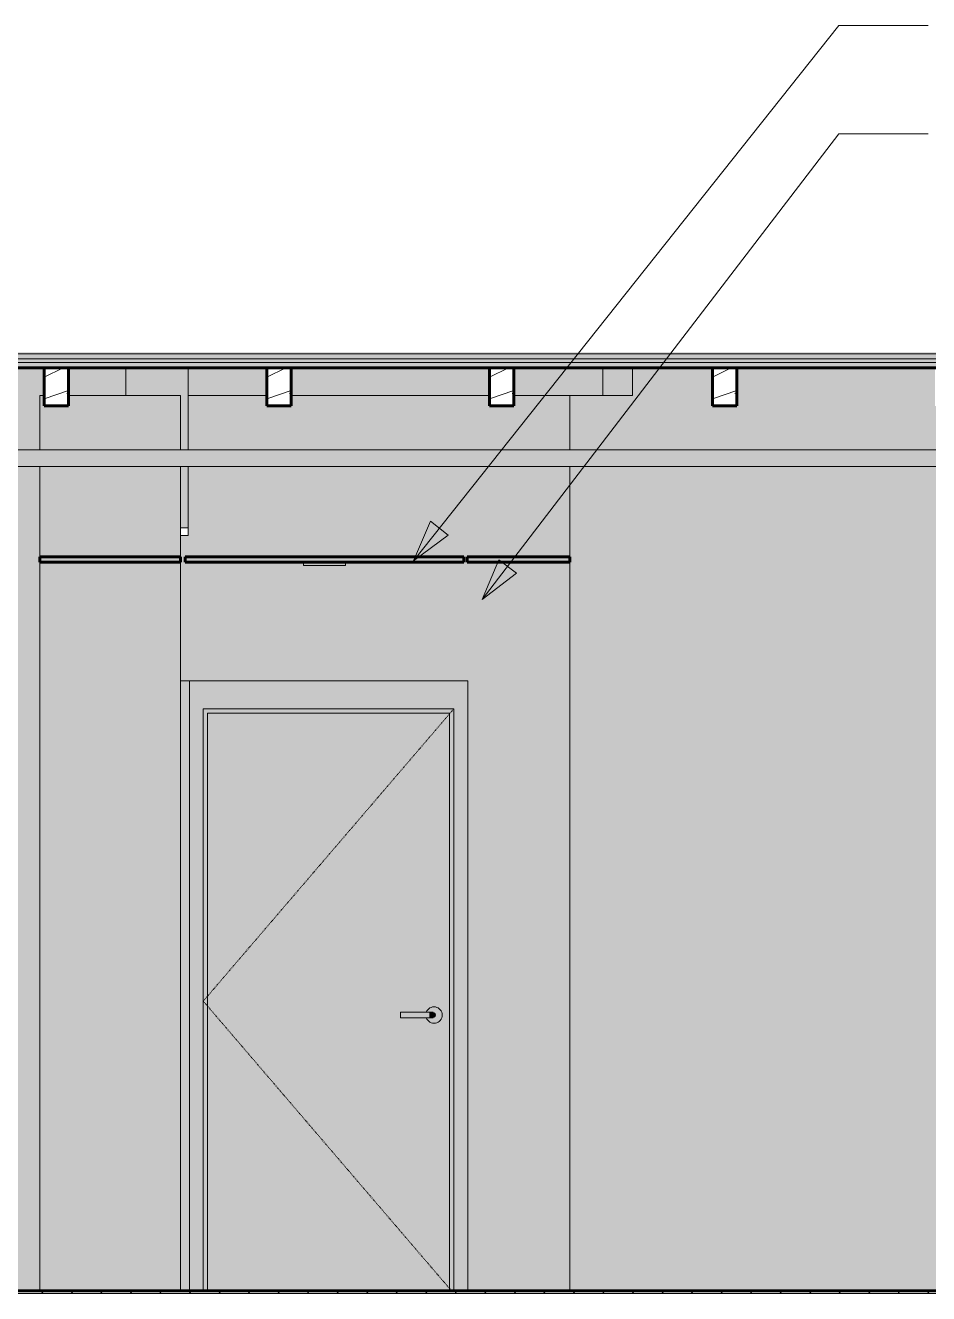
# Model space of a CAD drawing. Header units: inches. Extents: x -3547 to 717, y -19 to 229.
# Drawn here: x -1930.6 to -1800.9, y 0 to 182.2 of the extents above; entities that cross this region are included whole.
import ezdxf

# ---------------------------------------------------------------- set-up
doc = ezdxf.new("R2010")
doc.units = ezdxf.units.IN
doc.header["$MEASUREMENT"] = 0
doc.linetypes.add('Dash 1_16_', pattern=[0.125, 0.0625, -0.0625])
doc.linetypes.add('Grid Line 1_2_', pattern=[0.875, 0.5, -0.125, 0.125, -0.125])
for name, color, linetype, lineweight in [('0-2', 250, 'Continuous', 9), ('0-3', 50, 'Continuous', 5), ('A-CLNG', 13, 'Continuous', 18), ('A-CLNG-1', 7, 'Continuous', 18), ('A-CLNG-3', 13, 'Continuous', 60), ('A-DOOR', 31, 'Continuous', 18), ('A-DOOR-1', 31, 'Dash 1_16_', 9), ('A-DOOR-2', 31, 'Continuous', 9), ('A-DOOR-FRAM', 31, 'Continuous', 9), ('A-DOOR-FRAM-1', 31, 'Continuous', 18), ('A-FLOR-1', 31, 'Continuous', 5), ('A-FLOR-2', 8, 'Continuous', 5), ('A-FLOR-3', 7, 'Continuous', 18), ('A-FLOR-4', 10, 'Continuous', 60), ('A-FLOR-LEVL-1', 51, 'Grid Line 1_2_', 9), ('A-FLOR-MCUT-1', 7, 'Continuous', 18), ('A-FLOR-PATT-1', 250, 'Continuous', 9), ('A-FLOR-PATT-2', 253, 'Continuous', 9), ('E-LITE-EQPM', 33, 'Continuous', 9), ('G-ANNO-TEXT', 231, 'Continuous', 9), ('I-WALL', 2, 'Continuous', 18), ('I-WALL-1', 2, 'Continuous', 5), ('P-PIPE', 3, 'Continuous', 9), ('P-PIPE-1', 3, 'Continuous', 5), ('S-BEAM', 12, 'Continuous', 9), ('S-BEAM-2', 10, 'Continuous', 60)]:
    doc.layers.add(name, color=color, linetype=linetype, lineweight=lineweight)
pattern_1 = [(0, (3065.518, 0), (7.68, 1.92), [0.634, -5.126, 0.634, -5.126, -30.72]), (0, (3065.518, 0), (7.68, 1.92), [-11.52, 0.634, -10.886, 0.634, -5.126, -13.44]), (0, (3065.518, 0), (7.68, 1.92), [-28.8, 0.634, -3.206, 0.634, -8.966]), (120, (3068.398, 0.96), (-5.502769, 5.691075), [0.634, -5.126, 0.634, -5.126, -30.72]), (120, (3068.398, 0.96), (-5.502769, 5.691075), [-11.52, 0.634, -10.886, 0.634, -5.126, -13.44]), (120, (3068.398, 0.96), (-5.502769, 5.691075), [-28.8, 0.634, -3.206, 0.634, -8.966]), (240, (3069.358, 4.8), (-2.177231, -7.611075), [0.634, -5.126, 0.634, -5.126, -30.72]), (240, (3069.358, 4.8), (-2.177231, -7.611075), [-11.52, 0.634, -10.886, 0.634, -5.126, -13.44]), (240, (3069.358, 4.8), (-2.177231, -7.611075), [-28.8, 0.634, -3.206, 0.634, -8.966])]
pattern_2 = [(0, (3065.518, 0), (0, 2.399), []), (315, (3065.518, 0), (2.398506, 0), [3.393, -3.393]), (45, (3065.518, 0), (2.398506, 0), [3.393, -3.393])]
pattern_3 = [(216.87, (3068.716, 7.997), (23.9897714, 15.993643), [3.998, -35.986]), (206.565, (3073.514, 5.598), (-7.99708, -7.99662), [8.941, -8.941]), (198.435, (3073.514, 1.599), (-15.993845, -7.997098), [5.058, -20.23])]

# ---------------------------------------------------------------- blocks, each defined once
blk = doc.blocks.new('CTR - 1st Phase - Shell_rvt-2-INTERIOR ELEVATION - CORRIDOR WEST _103_W_ - 1ST FLOOR - WEST WALL')
at = {"layer": 'A-FLOR-1'}
h = blk.add_hatch(color=256, dxfattribs=at)
h.paths.add_polyline_path([(2641.44, 110), (2705.87, 110), (2705.87, 118.81), (2641.44, 118.81), (2641.44, 118.33)], flags=0)
h.paths.add_polyline_path([(2740.05, 110), (2740.05, 118.81), (2738.99, 118.81), (2738.99, 110)], flags=0)
h.paths.add_polyline_path([(2670.13, 121.19), (2705.87, 121.19), (2705.87, 133), (2690.87, 133), (2690.87, 127.5), (2687.37, 127.5), (2687.37, 133), (2658.87, 133), (2658.87, 127.5), (2655.37, 127.5), (2655.37, 133), (2641.44, 133), (2641.44, 121.19), (2666.11, 121.19)], flags=0)
h.paths.add_polyline_path([(2738.99, 121.19), (2740.05, 121.19), (2740.05, 133), (2731.11, 133), (2731.11, 129), (2738.99, 129), (2738.99, 122.55)], flags=0)
h = blk.add_hatch(color=256, dxfattribs=at)
h.paths.add_polyline_path([(2740.05, 129), (2751.37, 129), (2751.37, 133), (2740.05, 133)], flags=0)
h.paths.add_polyline_path([(2783.37, 129), (2783.37, 133), (2754.87, 133), (2754.87, 129), (2780.95, 129)], flags=0)
h.paths.add_polyline_path([(2786.87, 129), (2799.64, 129), (2799.64, 133), (2786.87, 133), (2786.87, 131.75)], flags=0)
h = blk.add_hatch(color=256, dxfattribs=at)
h.paths.add_polyline_path([(3067.15, 129), (3071.37, 129), (3071.37, 133), (3067.15, 133), (3067.15, 132.59)], flags=0)
h.paths.add_polyline_path([(2803.9, 129), (2803.9, 133), (2799.64, 133), (2799.64, 129)], flags=0)
at = {"layer": 'A-FLOR-2'}
blk.add_hatch(color=256, dxfattribs=at).paths.add_polyline_path([(3466.77, 133.75), (3481.17, 133.75), (3481.17, 134.25), (2468.96, 134.24), (2468.96, 133.75), (3450.67, 133.75)], flags=0)
at = {"layer": 'A-FLOR-PATT-1'}
h = blk.add_hatch(dxfattribs=at)
h.set_pattern_fill('FP_9', color=256, style=0, pattern_type=2)
h.set_pattern_definition(pattern_2)
h.paths.add_polyline_path([(3466.77, 135), (3481.17, 135), (3481.17, 135.23), (2468.96, 135.23), (2468.96, 135), (3450.67, 135)], flags=0)
h = blk.add_hatch(dxfattribs=at)
h.set_pattern_fill('FP_9', color=256, style=0, pattern_type=2)
h.set_pattern_definition(pattern_2)
h.paths.add_polyline_path([(2795.4, 133), (3481.17, 133), (3481.17, 133.75), (2468.96, 133.75), (2468.96, 133), (2794.9, 133)], flags=0)
h = blk.add_hatch(dxfattribs=at)
h.set_pattern_fill('FP_10', color=256, style=0, pattern_type=2)
h.set_pattern_definition([(135, (3065.518, 0), (-2.12132, -2.12132), [])])
h.paths.add_polyline_path([(3434.58, 0), (3480.05, 0), (3480.05, 0.37), (2468.96, 0.37), (2468.96, 0), (3420.01, 0)], flags=0)
at = {"layer": 'A-FLOR-PATT-2'}
h = blk.add_hatch(dxfattribs=at)
h.set_pattern_fill('FP_8', color=256, style=0, pattern_type=2)
h.set_pattern_definition(pattern_1)
h.paths.add_polyline_path([(3481.17, 134.25), (3481.17, 135), (2468.96, 135), (2468.96, 134.25), (3466.77, 134.25)], flags=0)
h = blk.add_hatch(dxfattribs=at)
h.set_pattern_fill('FP_8', color=256, style=0, pattern_type=2)
h.set_pattern_definition(pattern_1)
h.paths.add_polyline_path([(2887.39, -0.02), (3498.95, -0.02), (3498.95, 0), (2468.96, 0), (2468.96, -0.02), (2855.21, -0.02)], flags=0)
at = {"layer": 'A-CLNG-1'}
for p, q in [((2738.99, 110), (2740.05, 110)), ((2740.05, 108.87), (2740.05, 110)), ((2740.05, 108.87), (2738.99, 108.87))]:
    blk.add_line(p, q, dxfattribs=at)
at = {"layer": 'A-FLOR-3'}
for p, q in [((2740.05, 121.19), (2740.05, 133)), ((2799.64, 133), (2799.64, 129)), ((2740.05, 110), (2740.05, 118.81)), ((2740.05, 110), (2738.99, 110))]:
    blk.add_line(p, q, dxfattribs=at)
at = {"layer": 'A-FLOR-4'}
for p, q in [((2468.96, 133), (3481.17, 133)), ((3498.95, 0.37), (2468.96, 0.37))]:
    blk.add_line(p, q, dxfattribs=at)
at = {"layer": 'A-FLOR-MCUT-1'}
for p, q in [((3481.17, 135), (2468.96, 135)), ((3481.17, 134.25), (2468.96, 134.25)), ((3481.17, 133.75), (2468.96, 133.75)), ((3498.95, 0), (2468.96, 0))]:
    blk.add_line(p, q, dxfattribs=at)
blk = doc.blocks.new('LVL-Laminated Veneer Lumber - 4X6 S_ PINE - NO_ 1-V43-INTERIOR ELEVATION - CORRIDOR WEST _103_W_ - 1ST FLOOR - WEST WALL')
at = {"layer": 'S-BEAM'}
h = blk.add_hatch(dxfattribs=at)
h.set_pattern_fill('FP_11', color=256, style=0, pattern_type=2)
h.set_pattern_definition(pattern_3)
h.paths.add_polyline_path([(2818.87, 127.5), (2818.87, 133), (2815.37, 133), (2815.37, 127.5)], flags=0)
at = {"layer": 'S-BEAM-2'}
for p, q in [((2818.87, 133), (2815.37, 133)), ((2815.37, 133), (2815.37, 127.5)), ((2818.87, 127.5), (2818.87, 133)), ((2815.37, 127.5), (2818.87, 127.5))]:
    blk.add_line(p, q, dxfattribs=at)
blk = doc.blocks.new('LVL-Laminated Veneer Lumber - 4X6 S_ PINE - NO_ 1-V44-INTERIOR ELEVATION - CORRIDOR WEST _103_W_ - 1ST FLOOR - WEST WALL')
at = {"layer": 'S-BEAM'}
h = blk.add_hatch(dxfattribs=at)
h.set_pattern_fill('FP_11', color=256, style=0, pattern_type=2)
h.set_pattern_definition(pattern_3)
h.paths.add_polyline_path([(2786.87, 127.5), (2786.87, 133), (2783.37, 133), (2783.37, 127.5)], flags=0)
at = {"layer": 'S-BEAM-2'}
for p, q in [((2786.87, 133), (2783.37, 133)), ((2783.37, 133), (2783.37, 127.5)), ((2786.87, 127.5), (2786.87, 133)), ((2783.37, 127.5), (2786.87, 127.5))]:
    blk.add_line(p, q, dxfattribs=at)
blk = doc.blocks.new('LVL-Laminated Veneer Lumber - 4X6 S_ PINE - NO_ 1-V45-INTERIOR ELEVATION - CORRIDOR WEST _103_W_ - 1ST FLOOR - WEST WALL')
at = {"layer": 'S-BEAM'}
h = blk.add_hatch(dxfattribs=at)
h.set_pattern_fill('FP_11', color=256, style=0, pattern_type=2)
h.set_pattern_definition(pattern_3)
h.paths.add_polyline_path([(2754.87, 127.5), (2754.87, 133), (2751.37, 133), (2751.37, 127.5)], flags=0)
at = {"layer": 'S-BEAM-2'}
for p, q in [((2754.87, 133), (2751.37, 133)), ((2751.37, 133), (2751.37, 127.5)), ((2754.87, 127.5), (2754.87, 133)), ((2751.37, 127.5), (2754.87, 127.5))]:
    blk.add_line(p, q, dxfattribs=at)
blk = doc.blocks.new('LVL-Laminated Veneer Lumber - 4X6 S_ PINE - NO_ 1-2419997-INTERIOR ELEVATION - CORRIDOR WEST _103_W_ - 1ST FLOOR - WEST WALL')
at = {"layer": 'S-BEAM'}
h = blk.add_hatch(dxfattribs=at)
h.set_pattern_fill('FP_11', color=256, style=0, pattern_type=2)
h.set_pattern_definition(pattern_3)
h.paths.add_polyline_path([(2719.37, 127.5), (2722.87, 127.5), (2722.87, 133), (2719.37, 133), (2719.37, 129)], flags=0)
at = {"layer": 'S-BEAM-2'}
for p, q in [((2722.87, 133), (2719.37, 133)), ((2719.37, 133), (2719.37, 127.5)), ((2722.87, 127.5), (2722.87, 133)), ((2719.37, 127.5), (2722.87, 127.5))]:
    blk.add_line(p, q, dxfattribs=at)
blk = doc.blocks.new('CTR - 1st Phase - Structure_rvt-2-INTERIOR ELEVATION - CORRIDOR WEST _103_W_ - 1ST FLOOR - WEST WALL')
at = {"layer": '0-2'}
for name in ['LVL-Laminated Veneer Lumber - 4X6 S_ PINE - NO_ 1-2419997-INTERIOR ELEVATION - CORRIDOR WEST _103_W_ - 1ST FLOOR - WEST WALL', 'LVL-Laminated Veneer Lumber - 4X6 S_ PINE - NO_ 1-V45-INTERIOR ELEVATION - CORRIDOR WEST _103_W_ - 1ST FLOOR - WEST WALL', 'LVL-Laminated Veneer Lumber - 4X6 S_ PINE - NO_ 1-V44-INTERIOR ELEVATION - CORRIDOR WEST _103_W_ - 1ST FLOOR - WEST WALL', 'LVL-Laminated Veneer Lumber - 4X6 S_ PINE - NO_ 1-V43-INTERIOR ELEVATION - CORRIDOR WEST _103_W_ - 1ST FLOOR - WEST WALL']:
    blk.add_blockref(name, (0, 0), dxfattribs=at)
blk = doc.blocks.new('HOLLOW METAL - UNIT DOOR-2191977-INTERIOR ELEVATION - CORRIDOR WEST _103_W_ - 1ST FLOOR - WEST WALL')
at = {"layer": 'A-DOOR'}
h = blk.add_hatch(color=256, dxfattribs=at)
h.paths.add_polyline_path([(3146.06, 0.37), (3180.81, 0.37), (3180.81, 83.37), (3146.06, 83.37), (3146.06, 33.79)], flags=0)
h.paths.add_polyline_path([(3178.58, 38.82), (3178.28, 38.86), (3177.99, 38.98), (3177.75, 39.16), (3177.56, 39.41), (3177.48, 39.61), (3173.76, 39.62), (3173.76, 40.39), (3177.48, 40.39), (3177.56, 40.59), (3177.75, 40.84), (3177.99, 41.02), (3178.28, 41.14), (3178.58, 41.18), (3178.89, 41.14), (3179.17, 41.02), (3179.42, 40.84), (3179.6, 40.59), (3179.72, 40.31), (3179.76, 40), (3179.72, 39.69), (3179.6, 39.41), (3179.42, 39.16), (3179.17, 38.98), (3178.89, 38.86)], flags=0)
for points in [[(3173.76, 40), (3177.89, 40), (3177.89, 40.39), (3173.76, 40.38), (3173.76, 40.1)], [(3178.79, 40), (3178.88, 40), (3178.83, 40.18), (3178.78, 40.25), (3178.7, 40.33), (3178.64, 40.36), (3178.57, 40.38), (3178.39, 40.38), (3178.26, 40.38), (3177.89, 40.38), (3177.89, 40), (3178.76, 40)], [(3177.45, 39.61), (3177.89, 39.62), (3177.89, 40), (3173.76, 40), (3173.76, 39.61), (3177.41, 39.61)]]:
    blk.add_hatch(color=256, dxfattribs=at).paths.add_polyline_path(points, flags=0)
h = blk.add_hatch(color=256, dxfattribs=at)
h.paths.add_polyline_path([(3178.76, 40.28), (3178.85, 40.13), (3178.86, 40.1), (3178.87, 39.98), (3178.85, 39.87), (3178.78, 39.75), (3178.77, 39.76), (3178.82, 40.01), (3178.76, 40.27)], flags=0)
h.paths.add_polyline_path([(3178.58, 38.82), (3178.89, 38.86), (3179.17, 38.98), (3179.42, 39.16), (3179.6, 39.41), (3179.72, 39.69), (3179.76, 40), (3179.72, 40.31), (3179.6, 40.59), (3179.42, 40.84), (3179.17, 41.02), (3178.89, 41.14), (3178.58, 41.18), (3178.28, 41.14), (3177.99, 41.02), (3177.75, 40.84), (3177.56, 40.59), (3177.49, 40.39), (3178.5, 40.38), (3178.48, 40.39), (3178.64, 40.36), (3178.74, 40.29), (3178.76, 40.25), (3178.82, 39.97), (3178.73, 39.7), (3178.64, 39.64), (3178.54, 39.61), (3178.38, 39.61), (3178.31, 39.62), (3177.48, 39.61), (3177.56, 39.41), (3177.75, 39.16), (3177.99, 38.98), (3178.28, 38.86)], flags=0)
h = blk.add_hatch(color=256, dxfattribs=at)
h.paths.add_polyline_path([(3178.76, 39.72), (3178.85, 39.87), (3178.87, 39.98), (3178.86, 40), (3178.83, 40), (3178.77, 39.75)], flags=0)
h.paths.add_polyline_path([(3178.48, 39.61), (3178.65, 39.65), (3178.73, 39.7), (3178.76, 39.75), (3178.83, 40), (3177.89, 40), (3177.89, 39.61), (3177.93, 39.62), (3178.45, 39.61)], flags=0)
at = {"layer": 'A-DOOR-FRAM-1'}
for points in [[(3145.44, 0.37), (3145.44, 84), (3181.44, 84), (3181.44, 0.37), (3183.44, 0.37), (3183.44, 88), (3143.44, 88), (3143.45, 0.37)], [(3146.06, 0.37), (3146.06, 83.37), (3180.81, 83.37), (3180.81, 0.37), (3181.44, 0.37), (3181.44, 84), (3145.44, 84), (3145.44, 0.37)]]:
    blk.add_hatch(color=256, dxfattribs=at).paths.add_polyline_path(points, flags=0)
at = {"layer": 'A-DOOR-1'}
for p, q in [((3181.44, 84), (3145.44, 42)), ((3145.44, 42), (3181.11, 0.37))]:
    blk.add_line(p, q, dxfattribs=at)
at = {"layer": 'A-DOOR-2'}
for p, q in [((3177.89, 40.39), (3173.76, 40.39)), ((3173.76, 40), (3173.76, 40.39)), ((3173.76, 39.61), (3173.76, 40)), ((3173.76, 39.61), (3177.89, 39.61))]:
    blk.add_line(p, q, dxfattribs=at)
at = {"layer": 'A-DOOR-2', "flags": 128}
for points in [[(3178.48, 40.39), (3178.48, 40.39), (3178.48, 40.39), (3178.48, 40.39), (3178.48, 40.39), (3178.47, 40.39), (3178.47, 40.39), (3178.46, 40.39), (3178.45, 40.39), (3178.45, 40.39), (3178.44, 40.39), (3178.43, 40.39), (3178.42, 40.39), (3178.41, 40.39), (3178.39, 40.39), (3178.38, 40.39), (3178.37, 40.39), (3178.35, 40.39), (3178.34, 40.39), (3178.32, 40.39), (3178.3, 40.39), (3178.29, 40.39), (3178.27, 40.39), (3178.25, 40.39), (3178.23, 40.39), (3178.21, 40.39), (3178.19, 40.39), (3178.17, 40.39), (3178.15, 40.39), (3178.13, 40.39), (3178.11, 40.39), (3178.08, 40.39), (3178.06, 40.39), (3178.04, 40.39), (3178.02, 40.39), (3177.99, 40.39), (3177.97, 40.39), (3177.95, 40.39), (3177.92, 40.39), (3177.9, 40.39), (3177.89, 40.39)], [(3177.89, 39.61), (3177.92, 39.61), (3177.94, 39.61), (3177.96, 39.61), (3177.99, 39.61), (3178.01, 39.61), (3178.03, 39.61), (3178.06, 39.61), (3178.08, 39.61), (3178.1, 39.61), (3178.12, 39.61), (3178.14, 39.61), (3178.17, 39.61), (3178.19, 39.61), (3178.21, 39.61), (3178.23, 39.61), (3178.25, 39.61), (3178.26, 39.61), (3178.28, 39.61), (3178.3, 39.61), (3178.32, 39.61), (3178.33, 39.61), (3178.35, 39.61), (3178.36, 39.61), (3178.38, 39.61), (3178.39, 39.61), (3178.4, 39.61), (3178.41, 39.61), (3178.42, 39.61), (3178.43, 39.61), (3178.44, 39.61), (3178.45, 39.61), (3178.46, 39.61), (3178.46, 39.61), (3178.47, 39.61), (3178.47, 39.61), (3178.48, 39.61), (3178.48, 39.61), (3178.48, 39.61), (3178.48, 39.61)]]:
    blk.add_lwpolyline(points, dxfattribs=at)
at = {"layer": 'A-DOOR-2'}
for start, end in [(360, 160.3657), (199.5633, 360)]:
    blk.add_arc((3178.58, 40), 1.18, start, end, dxfattribs=at)
at = {"layer": 'A-DOOR-FRAM'}
for p, q in [((3143.44, 0.37), (3143.44, 88)), ((3183.44, 88), (3143.44, 88)), ((3183.44, 0.37), (3183.44, 88)), ((3145.44, 0.37), (3145.44, 84)), ((3145.44, 84), (3181.44, 84)), ((3181.44, 84), (3181.44, 0.37)), ((3146.06, 0.37), (3146.06, 83.37)), ((3146.06, 83.37), (3180.81, 83.37)), ((3180.81, 83.37), (3180.81, 0.37))]:
    blk.add_line(p, q, dxfattribs=at)
blk = doc.blocks.new('265000 - Lighting - Puck Light - 6_-2282971-INTERIOR ELEVATION - CORRIDOR WEST _103_W_ - 1ST FLOOR - WEST WALL')
at = {"layer": 'E-LITE-EQPM'}
blk.add_hatch(color=256, dxfattribs=at).paths.add_polyline_path([(2759.65, 104.57), (2762.65, 104.57), (2762.65, 105.07), (2756.65, 105.07), (2756.65, 104.57), (2758.87, 104.57)], flags=0)
for p, q in [((2756.65, 105.07), (2756.65, 104.57)), ((2762.65, 104.57), (2756.65, 104.57)), ((2762.65, 104.57), (2762.65, 105.07))]:
    blk.add_line(p, q, dxfattribs=at)

msp = doc.modelspace()

# ---------------------------------------------------------------- hatches: boundary and pattern name
at = {"layer": 'A-CLNG'}
h = msp.add_hatch(color=256, dxfattribs=at)
h.paths.add_polyline_path([(-1856.46936, 105.075), (-1852.4028, 105.075), (-1852.4028, 105.825), (-1867.1528, 105.825), (-1867.1528, 105.075), (-1860.95891, 105.075)], flags=0)
h.paths.add_polyline_path([(-1928.53383, 105.075), (-1908.3153, 105.075), (-1908.3153, 105.825), (-1928.53383, 105.825)], flags=0)
h.paths.add_polyline_path([(-1907.6528, 105.075), (-1867.6528, 105.075), (-1867.6528, 105.825), (-1907.6528, 105.825)], flags=0)
at = {"layer": 'G-ANNO-TEXT'}
for points in [[(-1874.87442, 105.24231), (-1869.88311, 108.93981), (-1872.40057, 110.9401)], [(-1864.97572, 99.67722), (-1860.05127, 103.46331), (-1862.60407, 105.41829)]]:
    msp.add_hatch(color=256, dxfattribs=at).paths.add_polyline_path(points, flags=0)
at = {"layer": 'I-WALL'}
h = msp.add_hatch(color=256, dxfattribs=at)
h.paths.add_polyline_path([(-1933.50233, 0.375), (-1928.53383, 0.375), (-1928.53383, 118.8125), (-1933.5528, 118.8125), (-1933.5528, 0.375)], flags=0)
h.paths.add_polyline_path([(-1928.89095, 121.1875), (-1928.53383, 121.1875), (-1928.53383, 129), (-1927.9278, 129), (-1927.9278, 133), (-1933.5528, 133), (-1933.5528, 121.1875), (-1932.91438, 121.1875)], flags=0)
h.paths.add_polyline_path([(-1920.84411, 129), (-1916.1903, 129), (-1916.1903, 133), (-1924.4278, 133), (-1924.4278, 129)], flags=0)
h = msp.add_hatch(color=256, dxfattribs=at)
h.paths.add_polyline_path([(-1843.4028, 0.375), (-1580.1528, 0.375), (-1580.1528, 105.075), (-1601.3153, 105.075), (-1601.3153, 105.825), (-1580.1528, 105.825), (-1580.1528, 118.8125), (-1843.4028, 118.8125), (-1843.4028, 67.60581)], flags=0)
h.paths.add_polyline_path([(-1622.19633, 105.075), (-1622.19633, 105.825), (-1601.9778, 105.825), (-1601.9778, 105.075)], flags=0)
h.paths.add_polyline_path([(-1788.07119, 121.1875), (-1580.1528, 121.1875), (-1580.1528, 133), (-1604.4278, 133), (-1604.4278, 127.5), (-1607.9278, 127.5), (-1607.9278, 133), (-1636.4278, 133), (-1636.4278, 127.5), (-1639.9278, 127.5), (-1639.9278, 133), (-1668.4278, 133), (-1668.4278, 127.5), (-1671.9278, 127.5), (-1671.9278, 133), (-1700.4278, 133), (-1700.4278, 127.5), (-1703.9278, 127.5), (-1703.9278, 133), (-1732.4278, 133), (-1732.4278, 127.5), (-1735.9278, 127.5), (-1735.9278, 133), (-1764.4278, 133), (-1764.4278, 127.5), (-1767.9278, 127.5), (-1767.9278, 133), (-1796.4278, 133), (-1796.4278, 127.5), (-1799.9278, 127.5), (-1799.9278, 133), (-1828.4278, 133), (-1828.4278, 127.5), (-1831.9278, 127.5), (-1831.9278, 133), (-1843.4028, 133), (-1843.4028, 121.1875), (-1792.09461, 121.1875)], flags=0)
at = {"layer": 'I-WALL-1'}
h = msp.add_hatch(color=256, dxfattribs=at)
h.paths.add_polyline_path([(-1920.84411, 0.375), (-1908.9403, 0.375), (-1908.9403, 105.075), (-1928.53383, 105.075), (-1928.53383, 0.375)], flags=0)
h.paths.add_polyline_path([(-1908.9403, 105.825), (-1908.9403, 118.8125), (-1928.53383, 118.8125), (-1928.53383, 105.825), (-1920.84411, 105.825)], flags=0)
h.paths.add_polyline_path([(-1920.84411, 121.1875), (-1908.9403, 121.1875), (-1908.9403, 129), (-1924.4278, 129), (-1924.4278, 127.5), (-1927.9278, 127.5), (-1927.9278, 129), (-1928.53383, 129), (-1928.53383, 121.1875), (-1924.86753, 121.1875)], flags=0)
h = msp.add_hatch(color=256, dxfattribs=at)
h.paths.add_polyline_path([(-1908.9403, 0.375), (-1908.3153, 0.375), (-1908.3153, 105.075), (-1908.9403, 105.075), (-1908.9403, 33.79181)], flags=0)
h.paths.add_polyline_path([(-1908.9403, 105.825), (-1908.3153, 105.825), (-1908.32743, 118.8125), (-1908.9403, 118.8125), (-1908.9403, 108.875)], flags=0)
h.paths.add_polyline_path([(-1908.9403, 121.1875), (-1908.3153, 121.1875), (-1908.3153, 129), (-1908.9403, 129), (-1908.9403, 122.55356)], flags=0)
h = msp.add_hatch(color=256, dxfattribs=at)
h.paths.add_polyline_path([(-1852.46528, 0.375), (-1852.4028, 0.375), (-1852.4028, 105.075), (-1867.1528, 105.075), (-1867.1528, 105.825), (-1852.4028, 105.825), (-1852.4028, 118.8125), (-1907.24796, 118.8125), (-1907.24796, 108.875), (-1908.3153, 108.875), (-1908.3153, 88), (-1867.0653, 88), (-1867.0653, 0.375), (-1856.46936, 0.375)], flags=0)
h.paths.add_polyline_path([(-1889.77412, 104.575), (-1890.6528, 104.575), (-1890.6528, 105.075), (-1907.6528, 105.075), (-1907.6528, 105.825), (-1867.6528, 105.825), (-1867.6528, 105.075), (-1884.6528, 105.075), (-1884.6528, 104.575), (-1889.1528, 104.575)], flags=0)
h.paths.add_polyline_path([(-1907.24796, 121.1875), (-1852.4028, 121.1875), (-1852.4028, 129), (-1860.4278, 129), (-1860.4278, 127.5), (-1863.9278, 127.5), (-1863.9278, 129), (-1892.4278, 129), (-1892.4278, 127.5), (-1895.9278, 127.5), (-1895.9278, 129), (-1907.24796, 129), (-1907.24796, 122.55356)], flags=0)
h = msp.add_hatch(color=256, dxfattribs=at)
h.paths.add_polyline_path([(-1852.4028, 0.375), (-1843.4028, 0.375), (-1843.4028, 118.8125), (-1852.4028, 118.8125), (-1852.4028, 2.79365)], flags=0)
h.paths.add_polyline_path([(-1851.9028, 121.1875), (-1843.4028, 121.1875), (-1843.4028, 129), (-1852.4028, 129), (-1852.4028, 121.1875)], flags=0)
msp.add_hatch(color=256, dxfattribs=at).paths.add_polyline_path([(-1907.0653, 0.375), (-1907.0653, 88), (-1908.3153, 88), (-1908.3153, 0.375)], flags=0)
at = {"layer": 'P-PIPE-1'}
for points in [[(-1598.97036, 120), (-1194.07543, 120), (-1194.07543, 121.1875), (-2139.07072, 121.1875), (-2139.07072, 120), (-1600.98207, 120)], [(-1571.1528, 118.8125), (-1194.07543, 118.8125), (-1194.07543, 120), (-2139.07072, 120), (-2139.07072, 118.8125), (-1572.81812, 118.8125)]]:
    msp.add_hatch(color=256, dxfattribs=at).paths.add_polyline_path(points, flags=0)

# ---------------------------------------------------------------- linework, layer by layer
at = {"layer": 'A-CLNG-3'}
for p, q in [((-1908.3153, 105.825), (-1928.53383, 105.825)), ((-1928.53383, 105.825), (-1928.53383, 105.075)), ((-1908.3153, 105.075), (-1908.3153, 105.825)), ((-1867.6528, 105.825), (-1907.6528, 105.825)), ((-1907.6528, 105.825), (-1907.6528, 105.075)), ((-1867.6528, 105.075), (-1867.6528, 105.825)), ((-1852.4028, 105.825), (-1867.1528, 105.825)), ((-1867.1528, 105.825), (-1867.1528, 105.075)), ((-1852.4028, 105.075), (-1852.4028, 105.825)), ((-1928.53383, 105.075), (-1908.3153, 105.075)), ((-1907.6528, 105.075), (-1867.6528, 105.075)), ((-1867.1528, 105.075), (-1852.4028, 105.075))]:
    msp.add_line(p, q, dxfattribs=at)
at = {"layer": 'A-FLOR-LEVL-1'}
msp.add_line((-2226.70433, 0), (-1100.0028, 0), dxfattribs=at)
at = {"layer": 'G-ANNO-TEXT'}
for p, q in [((-1874.87442, 105.24231), (-1813.74329, 182.17902)), ((-1813.74329, 182.17902), (-1800.93518, 182.17902)), ((-1864.97572, 99.67722), (-1813.74329, 166.57585)), ((-1813.74329, 166.57585), (-1800.93518, 166.57585)), ((-1872.40057, 110.9401), (-1874.87442, 105.24231)), ((-1869.88311, 108.93981), (-1872.40057, 110.9401)), ((-1874.87442, 105.24231), (-1869.88311, 108.93981)), ((-1862.60407, 105.41829), (-1864.97572, 99.67722)), ((-1860.05127, 103.46331), (-1862.60407, 105.41829)), ((-1864.97572, 99.67722), (-1860.05127, 103.46331))]:
    msp.add_line(p, q, dxfattribs=at)
at = {"layer": 'I-WALL'}
for p, q in [((-1916.1903, 129), (-1916.1903, 133)), ((-1843.4028, 133), (-1843.4028, 129)), ((-1927.9278, 129), (-1928.53383, 129)), ((-1928.53383, 129), (-1928.53383, 121.1875)), ((-1908.3153, 129), (-1924.4278, 129)), ((-1908.3153, 129), (-1908.3153, 121.1875)), ((-1895.9278, 129), (-1907.24796, 129)), ((-1863.9278, 129), (-1892.4278, 129)), ((-1860.4278, 129), (-1843.4028, 129)), ((-1852.4028, 121.1875), (-1852.4028, 129)), ((-1928.53383, 118.8125), (-1928.53383, 105.825)), ((-1908.3153, 118.8125), (-1908.3153, 105.825)), ((-1852.4028, 105.825), (-1852.4028, 118.8125)), ((-1928.53383, 105.075), (-1928.53383, 0.375)), ((-1908.3153, 105.075), (-1908.3153, 0.375)), ((-1852.4028, 0.375), (-1852.4028, 105.075)), ((-1908.3153, 88), (-1907.0653, 88))]:
    msp.add_line(p, q, dxfattribs=at)
at = {"layer": 'P-PIPE'}
for p, q in [((-1194.07543, 121.1875), (-2139.07072, 121.1875)), ((-2139.07072, 118.8125), (-1194.07543, 118.8125))]:
    msp.add_line(p, q, dxfattribs=at)

# ---------------------------------------------------------------- block references
at = {"layer": '0-3'}
for name in ['CTR - 1st Phase - Shell_rvt-2-INTERIOR ELEVATION - CORRIDOR WEST _103_W_ - 1ST FLOOR - WEST WALL', 'CTR - 1st Phase - Structure_rvt-2-INTERIOR ELEVATION - CORRIDOR WEST _103_W_ - 1ST FLOOR - WEST WALL']:
    msp.add_blockref(name, (-4647.30154, 0), dxfattribs=at)
at = {"layer": 'A-DOOR'}
msp.add_blockref('HOLLOW METAL - UNIT DOOR-2191977-INTERIOR ELEVATION - CORRIDOR WEST _103_W_ - 1ST FLOOR - WEST WALL', (-5050.50154, 0), dxfattribs=at)
at = {"layer": 'E-LITE-EQPM'}
msp.add_blockref('265000 - Lighting - Puck Light - 6_-2282971-INTERIOR ELEVATION - CORRIDOR WEST _103_W_ - 1ST FLOOR - WEST WALL', (-4647.30154, 0), dxfattribs=at)

doc.saveas('drawing.dxf')
